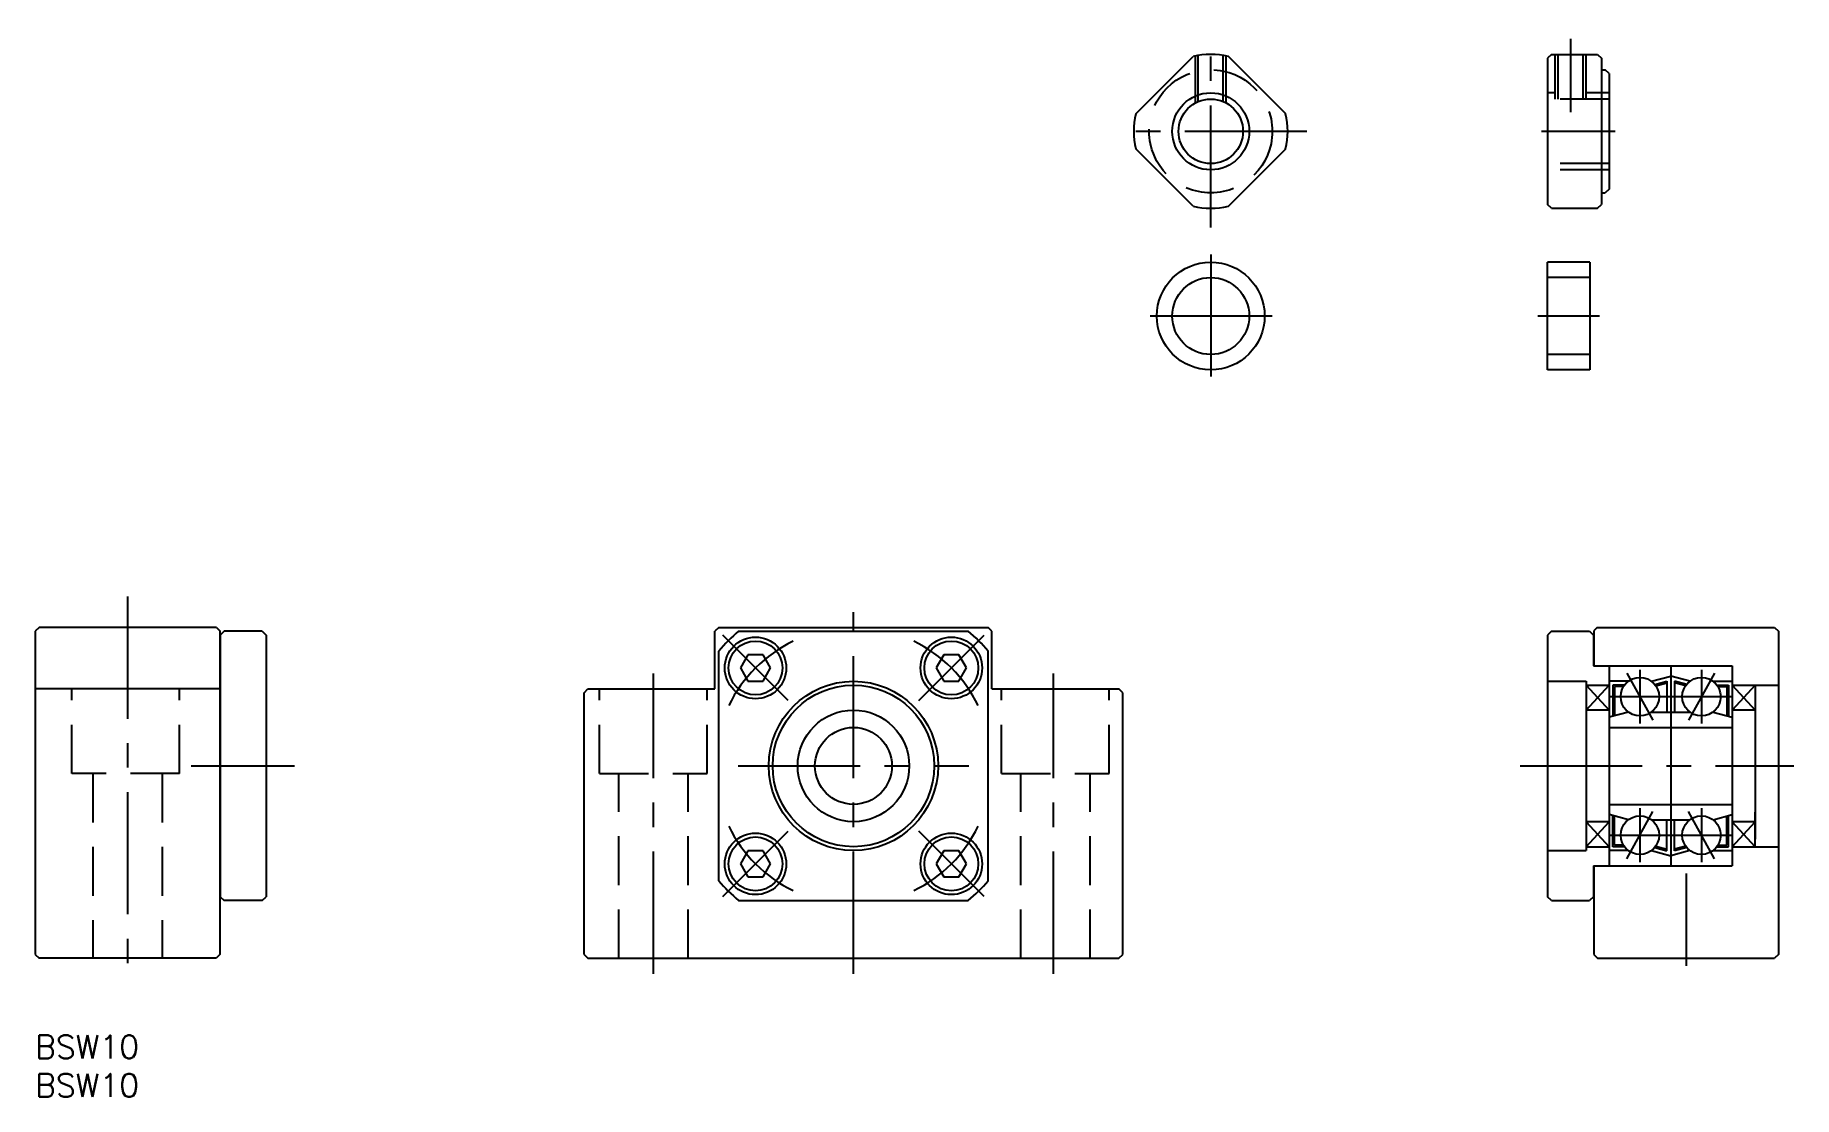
# Model space of a CAD drawing. Extents: x 0 to 229, y -8 to 130.
import ezdxf

# ---------------------------------------------------------------- set-up
doc = ezdxf.new("R2010")
doc.units = 0
doc.header["$LTSCALE"] = 0.5
doc.linetypes.add('CENTER', pattern=[50.8, 31.75, -6.35, 6.35, -6.35])
doc.linetypes.add('DASHED', pattern=[19.05, 12.7, -6.35])
for name, color, linetype in [('MSM_CENTER', 1, 'CENTER'), ('MSM_CONTINUOUS', 7, 'CONTINUOUS'), ('MSM_DASHED', 4, 'DASHED'), ('MSM_NARROW', 5, 'CONTINUOUS'), ('MSM_PART_NUMBER', 7, 'CONTINUOUS')]:
    doc.layers.add(name, color=color, linetype=linetype)
doc.styles.get("Standard").update_dxf_attribs({"font": 'txt.shx', "height": 3, "bigfont": 'bigfont.shx'})

# ---------------------------------------------------------------- blocks, each defined once
blk = doc.blocks.new('*U51')
at = {"layer": 'MSM_PART_NUMBER'}
blk.add_text('BSW10', height=3, dxfattribs=at).set_placement((0, -3))
blk = doc.blocks.new('*U52')
at = {"layer": 'MSM_PART_NUMBER'}
blk.add_text('BSW10', height=3, dxfattribs=at).set_placement((0, -8))

msp = doc.modelspace()

# ---------------------------------------------------------------- linework, layer by layer
at = {"layer": 'MSM_CENTER'}
for p, q in [((152.77, 104.96), (152.77, 129.96)), ((199.54, 129.46), (199.54, 119.96)), ((165.27, 117.46), (140.27, 117.46)), ((205.34, 117.46), (195.74, 117.46)), ((152.77, 101.46), (152.77, 85.46)), ((160.77, 93.46), (144.77, 93.46)), ((203.29, 93.46), (195.29, 93.46)), ((203.29, 93.46), (195.29, 93.46)), ((12, 57), (12, 9)), ((106.34, 8), (106.34, 55)), ((97.85, 43.49), (89.37, 51.97)), ((114.82, 43.49), (123.31, 51.97)), ((80.34, 8), (80.34, 47)), ((132.34, 8), (132.34, 47)), ((206.84, 47.06), (210.24, 40.94)), ((208.54, 47.5), (208.54, 40.5)), ((218.24, 47.06), (214.84, 40.94)), ((216.54, 47.5), (216.54, 40.5)), ((204.54, 44), (220.54, 44)), ((20.27, 35), (33.7, 35)), ((91.34, 35), (121.34, 35)), ((192.96, 35), (228.54, 35)), ((206.84, 22.94), (210.24, 29.06)), ((208.54, 29.5), (208.54, 22.5)), ((218.24, 22.94), (214.84, 29.06)), ((216.54, 29.5), (216.54, 22.5)), ((89.37, 18.03), (97.85, 26.51)), ((123.31, 18.03), (114.82, 26.51)), ((204.54, 26), (220.54, 26)), ((214.54, 21), (214.54, 9))]:
    msp.add_line(p, q, dxfattribs=at)
for start, end in [(115.8119, 154.1881), (25.8119, 64.1881), (205.8119, 244.1881), (295.8119, 334.1881)]:
    msp.add_arc((106.34, 35), 18, start, end, dxfattribs=at)
at = {"layer": 'MSM_CONTINUOUS'}
for p, q in [((143.04, 119.74), (150.49, 127.19)), ((162.51, 119.74), (155.06, 127.19)), ((197.04, 127.46), (196.54, 126.96)), ((196.54, 126.96), (196.54, 107.96)), ((197.04, 127.46), (203.04, 127.46)), ((203.04, 127.46), (203.54, 126.96)), ((203.54, 126.96), (203.54, 107.96)), ((203.54, 125.46), (204.04, 125.46)), ((204.54, 124.96), (204.04, 125.46)), ((204.54, 124.96), (204.54, 109.96)), ((150.49, 107.72), (143.04, 115.17)), ((155.06, 107.72), (162.51, 115.17)), ((204.54, 109.96), (204.04, 109.46)), ((197.04, 107.46), (196.54, 107.96)), ((197.04, 107.46), (203.04, 107.46)), ((203.04, 107.46), (203.54, 107.96)), ((203.54, 109.46), (204.04, 109.46)), ((196.54, 86.46), (196.54, 100.46)), ((202.04, 100.46), (196.54, 100.46)), ((202.04, 100.46), (202.04, 86.46)), ((202.04, 86.46), (196.54, 86.46)), ((0.5, 53), (0, 52.5)), ((23.55, 53), (0.5, 53)), ((23.55, 53), (24, 52.55)), ((88.84, 53), (88.34, 52.5)), ((88.84, 53), (123.84, 53)), ((124.34, 52.5), (123.84, 53)), ((202.99, 53), (202.54, 52.55)), ((202.99, 53), (226.04, 53)), ((226.04, 53), (226.54, 52.5)), ((0, 52.5), (0, 10.5)), ((24, 52.55), (24, 10.5)), ((24.55, 52.5), (24.05, 52)), ((24.05, 52), (24.05, 18)), ((29.5, 52.5), (24.55, 52.5)), ((29.5, 52.5), (30, 52)), ((30, 52), (30, 18)), ((88.34, 45), (88.34, 52.5)), ((91.41, 52.5), (121.26, 52.5)), ((124.34, 45), (124.34, 52.5)), ((197.04, 52.5), (196.54, 52)), ((196.54, 52), (196.54, 18)), ((197.04, 52.5), (201.99, 52.5)), ((201.99, 52.5), (202.49, 52)), ((202.49, 52), (202.49, 48)), ((202.54, 52.55), (202.54, 48)), ((226.54, 52.5), (226.54, 10.5)), ((88.84, 20.08), (88.84, 49.92)), ((92.63, 49.43), (91.65, 47.73)), ((94.59, 49.43), (92.63, 49.43)), ((95.57, 47.73), (94.59, 49.43)), ((118.08, 49.43), (117.1, 47.73)), ((120.05, 49.43), (118.08, 49.43)), ((121.03, 47.73), (120.05, 49.43)), ((123.84, 20.08), (123.84, 49.92)), ((202.49, 48), (220.54, 48)), ((204.54, 48), (204.54, 22)), ((212.54, 48), (212.54, 22)), ((220.54, 48), (220.54, 22)), ((220.54, 48), (220.54, 22)), ((91.65, 47.73), (92.63, 46.03)), ((92.63, 46.03), (94.59, 46.03)), ((94.59, 46.03), (95.57, 47.73)), ((117.1, 47.73), (118.08, 46.03)), ((118.08, 46.03), (120.05, 46.03)), ((120.05, 46.03), (121.03, 47.73)), ((196.54, 46), (201.54, 46)), ((201.54, 46), (201.54, 24)), ((207.04, 46), (204.54, 46)), ((210.04, 46), (212.54, 46.67)), ((210.47, 45.6), (212.04, 46.02)), ((210.6, 45.42), (212.04, 45.81)), ((212.04, 46.02), (212.04, 42)), ((215.04, 46), (212.54, 46.67)), ((213.04, 46.02), (213.04, 42)), ((214.62, 45.6), (213.04, 46.02)), ((214.49, 45.42), (213.04, 45.81)), ((218.04, 46), (220.54, 46)), ((24.05, 45), (0, 45)), ((71.34, 44.5), (71.84, 45)), ((71.34, 10.5), (71.34, 44.5)), ((71.84, 45), (88.34, 45)), ((124.34, 45), (140.84, 45)), ((141.34, 44.5), (140.84, 45)), ((141.34, 10.5), (141.34, 44.5)), ((201.54, 45.5), (204.54, 45.5)), ((205.04, 45.5), (205.04, 41.46)), ((206.54, 45.5), (205.04, 45.5)), ((205.24, 45.3), (205.24, 41.52)), ((206.41, 45.3), (205.24, 45.3)), ((218.54, 45.5), (220.04, 45.5)), ((218.68, 45.3), (219.84, 45.3)), ((219.84, 45.3), (219.84, 41.52)), ((220.04, 45.5), (220.04, 41.46)), ((220.54, 45.5), (226.54, 45.5)), ((223.54, 45.5), (223.54, 41)), ((223.54, 44.5), (223.54, 25.5)), ((223.54, 44.5), (223.54, 44.1)), ((204.54, 42.25), (201.54, 42.25)), ((207.04, 42), (204.54, 41.33)), ((210.04, 42), (215.04, 42)), ((218.04, 42), (220.54, 41.33)), ((223.54, 42.25), (220.54, 42.25)), ((204.54, 40), (220.54, 40)), ((204.54, 30), (220.54, 30)), ((204.54, 27.75), (201.54, 27.75)), ((207.04, 28), (204.54, 28.67)), ((205.04, 24.5), (205.04, 28.54)), ((205.24, 24.7), (205.24, 28.48)), ((210.04, 28), (215.04, 28)), ((212.04, 23.98), (212.04, 28)), ((213.04, 23.98), (213.04, 28)), ((218.04, 28), (220.54, 28.67)), ((219.84, 24.7), (219.84, 28.48)), ((220.04, 24.5), (220.04, 28.54)), ((223.54, 27.75), (220.54, 27.75)), ((223.54, 24.5), (223.54, 29)), ((223.54, 25.5), (223.54, 25.9)), ((92.63, 23.97), (91.65, 22.27)), ((94.59, 23.97), (92.63, 23.97)), ((95.57, 22.27), (94.59, 23.97)), ((118.08, 23.97), (117.1, 22.27)), ((120.05, 23.97), (118.08, 23.97)), ((121.03, 22.27), (120.05, 23.97)), ((196.54, 24), (201.54, 24)), ((201.54, 24.5), (204.54, 24.5)), ((207.04, 24), (204.54, 24)), ((206.54, 24.5), (205.04, 24.5)), ((206.41, 24.7), (205.24, 24.7)), ((210.04, 24), (212.54, 23.33)), ((210.47, 24.4), (212.04, 23.98)), ((210.6, 24.58), (212.04, 24.19)), ((215.04, 24), (212.54, 23.33)), ((214.49, 24.58), (213.04, 24.19)), ((214.62, 24.4), (213.04, 23.98)), ((218.04, 24), (220.54, 24)), ((218.54, 24.5), (220.04, 24.5)), ((218.68, 24.7), (219.84, 24.7)), ((220.54, 24.5), (226.54, 24.5)), ((91.65, 22.27), (92.63, 20.57)), ((92.63, 20.57), (94.59, 20.57)), ((94.59, 20.57), (95.57, 22.27)), ((117.1, 22.27), (118.08, 20.57)), ((118.08, 20.57), (120.05, 20.57)), ((120.05, 20.57), (121.03, 22.27)), ((202.49, 22), (220.54, 22)), ((202.49, 22), (202.49, 18)), ((202.54, 22), (202.54, 10.5)), ((24.05, 18), (24.55, 17.5)), ((29.5, 17.5), (24.55, 17.5)), ((29.5, 17.5), (30, 18)), ((91.41, 17.5), (121.26, 17.5)), ((197.04, 17.5), (196.54, 18)), ((197.04, 17.5), (201.99, 17.5)), ((202.49, 18), (201.99, 17.5)), ((0, 10.5), (0.5, 10)), ((23.5, 10), (0.5, 10)), ((24, 10.5), (23.5, 10)), ((71.34, 10.5), (71.84, 10)), ((71.84, 10), (140.84, 10)), ((140.84, 10), (141.34, 10.5)), ((202.54, 10.5), (203.04, 10)), ((203.04, 10), (226.04, 10)), ((226.54, 10.5), (226.04, 10))]:
    msp.add_line(p, q, dxfattribs=at)
for centre, radius in [((152.77, 117.46), 4.19), ((152.77, 93.46), 7), ((152.77, 93.46), 5), ((93.61, 47.73), 4), ((93.61, 47.73), 3.5), ((119.06, 47.73), 4), ((119.06, 47.73), 3.5), ((106.34, 35), 11), ((208.54, 44), 2.5), ((216.54, 44), 2.5), ((106.34, 35), 10.5), ((106.34, 35), 7.25), ((106.34, 35), 5), ((208.54, 26), 2.5), ((216.54, 26), 2.5), ((93.61, 22.27), 4), ((93.61, 22.27), 3.5), ((119.06, 22.27), 4), ((119.06, 22.27), 3.5)]:
    msp.add_circle(centre, radius, dxfattribs=at)
for centre, radius, start, end in [((152.77, 117.46), 10, 76.7883, 103.2117), ((152.77, 117.46), 10, 166.7883, 193.2117), ((152.77, 117.46), 10, 346.7883, 13.2117), ((152.77, 117.46), 10, 256.7883, 283.2117), ((106.34, 35), 23, 130.4591, 139.5409), ((106.34, 35), 23, 40.4591, 49.5409), ((106.34, 35), 23, 220.4591, 229.5409), ((106.34, 35), 23, 310.4591, 319.5409)]:
    msp.add_arc(centre, radius, start, end, dxfattribs=at)
at = {"layer": 'MSM_DASHED'}
for p, q in [((150.77, 121.13), (150.77, 127.25)), ((151.15, 121.32), (151.15, 127.32)), ((154.39, 121.32), (154.39, 127.32)), ((154.77, 121.13), (154.77, 127.25)), ((197.54, 121.64), (197.54, 127.46)), ((197.92, 121.64), (197.92, 127.46)), ((201.16, 121.64), (201.16, 127.46)), ((201.54, 121.64), (201.54, 127.46)), ((197.54, 122.46), (196.54, 122.46)), ((204.54, 121.64), (196.54, 121.64)), ((204.54, 122.46), (201.54, 122.46)), ((204.54, 113.27), (196.54, 113.27)), ((204.54, 112.46), (196.54, 112.46)), ((202.04, 98.46), (196.54, 98.46)), ((202.04, 88.46), (196.54, 88.46)), ((4.75, 34), (4.75, 45)), ((18.75, 34), (18.75, 45)), ((73.34, 34), (73.34, 45)), ((87.34, 34), (87.34, 45)), ((125.59, 34), (125.59, 45)), ((139.59, 34), (139.59, 45)), ((18.75, 34), (4.75, 34)), ((7.5, 34), (7.5, 10)), ((16.5, 34), (16.5, 10)), ((73.34, 34), (87.34, 34)), ((75.84, 10), (75.84, 34)), ((84.84, 10), (84.84, 34)), ((125.59, 34), (139.59, 34)), ((128.09, 10), (128.09, 34)), ((137.09, 10), (137.09, 34))]:
    msp.add_line(p, q, dxfattribs=at)
msp.add_circle((152.77, 117.46), 8, dxfattribs=at)
at = {"layer": 'MSM_NARROW'}
for p, q in [((201.54, 42.25), (204.54, 45.5)), ((201.54, 45.5), (204.54, 42.25)), ((223.54, 45.5), (220.54, 42.25)), ((220.54, 45.5), (223.54, 42.25)), ((201.54, 27.75), (204.54, 24.5)), ((201.54, 24.5), (204.54, 27.75)), ((223.54, 24.5), (220.54, 27.75)), ((220.54, 24.5), (223.54, 27.75))]:
    msp.add_line(p, q, dxfattribs=at)
msp.add_circle((152.77, 117.46), 5, dxfattribs=at)

# ---------------------------------------------------------------- block references
at = {"layer": 'MSM_CONTINUOUS'}
for name in ['*U51', '*U52']:
    msp.add_blockref(name, (0, 0), dxfattribs=at)

doc.saveas('drawing.dxf')
